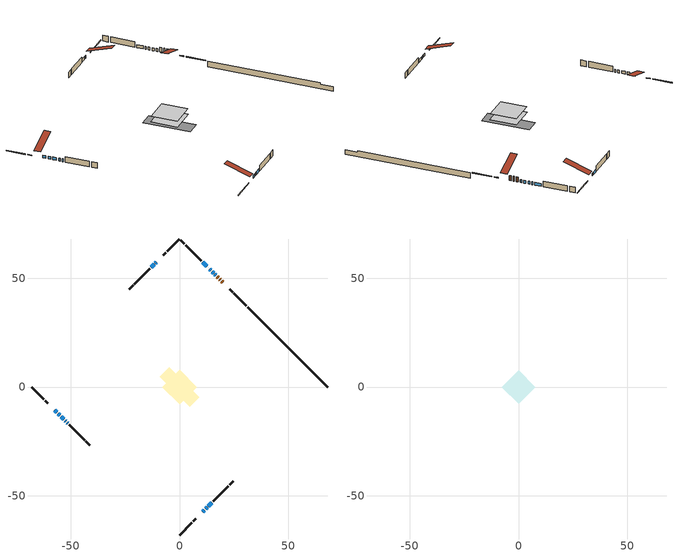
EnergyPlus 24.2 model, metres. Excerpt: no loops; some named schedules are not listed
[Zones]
conditioned space
 floor adiabatic (AdiabaticFloorConstruction): -7.85,0 0,7.85 7.85,0 0,-7.85 z0.49
 floor foundation (Slab1 construction): -9.16,4.72 -4.72,9.16 9.16,-4.72 4.72,-9.16 z-2.01
 wall outside (RimJoist1 construction): 0,-68.04 5.7,-62.34 / -68.04,0 -62.34,-5.7 / 0,68.04 -5.7,62.34 / 30.74,37.3 25.04,43 z0.49:0.79
 wall outside (RimJoist2 construction): 6.36,-61.68 7.53,-60.51 / -61.68,-6.36 -60.51,-7.53 / -6.36,61.68 -7.53,60.51 / 24.39,43.65 23.21,44.82 z0.49:0.79
 wall outside (AdiabaticWallConstruction 1): 19.94,48.1 19.38,48.66 / 18.72,49.31 18.55,49.49 / 17.9,50.14 17.31,50.72 z0.49:2.52
 wall outside (AdiabaticWallConstruction): -57.24,-10.8 -56.34,-11.7 / 10.8,-57.24 11.48,-56.56 / -55.69,-12.35 -54.99,-13.05 / -54.34,-13.7 -53.29,-14.75 / -52.64,-15.4 -52.23,-15.81 / 16.66,51.38 16.3,51.74 / 15.64,52.4 15.11,52.93 / -10.8,57.24 -11.06,56.98 / 12.13,-55.9 12.65,-55.38 / -51.57,-16.46 -51.31,-16.73 / 14.45,53.59 13.95,54.08 / 13.3,54.74 13.11,54.93 / 12.46,55.58 10.62,57.42 / -11.72,56.32 -13.04,55 / 13.31,-54.73 14.77,-53.27 z0.49:1.71
 wall outside (Wall1 construction): 15.42,-52.62 22.44,-45.6 / -50.66,-17.38 -43.64,-24.4 / -13.69,54.35 -20.71,47.33 / 9.96,58.07 2.95,65.09 z0.49:2.93
 wall outside (Wall2 construction): 23.09,-44.94 24.73,-43.31 / -42.98,-25.05 -41.35,-26.69 / -21.36,46.67 -23,45.04 / 2.29,65.75 0.66,67.38 z0.49:2.93
 wall foundation (FoundationWall1 construction): 31.4,36.64,-2.01 31.4,36.64,0.49 64.37,3.66,0.49 64.37,3.66,-0.03 68.04,0,-0.03 68.04,0,-2.01
 window (WindowConstruction 8): -57.24,-10.8 -56.34,-11.7 z0.49:1.71
 window (WindowConstruction 3): 10.8,-57.24 11.48,-56.56 z0.49:1.71
 window (WindowConstruction 4): -55.69,-12.35 -54.99,-13.04 z0.49:1.71
 window (WindowConstruction 5): -54.34,-13.7 -53.29,-14.75 z0.49:1.71
 window (WindowConstruction 6): -52.63,-15.4 -52.23,-15.81 z0.49:1.71
 window (WindowConstruction 7): 16.66,51.38 16.3,51.74 z0.49:1.71
 window (WindowConstruction 11): 15.64,52.4 15.11,52.93 z0.49:1.71
 window (WindowConstruction 12): -10.8,57.24 -11.06,56.98 z0.49:1.71
 window (WindowConstruction 13): 12.14,-55.9 12.65,-55.38 z0.49:1.71
 window (WindowConstruction 14): -51.57,-16.46 -51.31,-16.72 z0.49:1.71
 window (WindowConstruction 9): 14.45,53.59 13.95,54.08 z0.49:1.71
 window (WindowConstruction 10): 13.3,54.74 13.11,54.93 z0.49:1.71
 window (WindowConstruction): 12.45,55.58 10.62,57.42 z0.49:1.71
 window (WindowConstruction 1): -11.72,56.32 -13.04,55 z0.49:1.71
 window (WindowConstruction 2): 13.31,-54.73 14.77,-53.27 z0.49:1.71
 door (Door): 19.94,48.1 19.38,48.66 z0.49:2.52
 door (Door 1): 18.72,49.32 18.55,49.49 z0.49:2.52
 door (Door 2): 17.9,50.14 17.32,50.72 z0.49:2.52
 ceiling adiabatic (AdiabaticFloorConstruction): 0,-7.85 7.85,0 0,7.85 -7.85,0 z0.49
attic - vented
 floor to conditioned space (Floor1 construction Reversed): -7.64,0 0,7.64 7.64,0 0,-7.64 z2.93
 roof outside (Roof1 construction): 10.15,-57.89,2.93 2.7,-50.45,6.44 0.74,-52.41,6.44 8.18,-59.85,2.93; -57.89,-10.15,2.93 -50.45,-2.7,6.44 -52.41,-0.74,6.44 -59.85,-8.18,2.93; -10.15,57.89,2.93 -2.7,50.45,6.44 -0.74,52.41,6.44 -8.18,59.85,2.93; 20.6,47.44,2.93 13.15,40,6.44 15.12,38.04,6.44 22.56,45.48,2.93
[Building]
Building 1: Terrain=Suburbs
[Site:Location]
Muskoka_ON: Latitude {deg}=44.97; Longitude {deg}=-79.3; Time Zone {hr}=-5; Elevation {m}=282; Keep Site Location Information=Yes
[Site:GroundTemperature:Shallow]
1.23063, -0.843289, -1.00938, -0.0251953, 3.92574, 7.85827, 11.2676, 13.4273, 13.6107, 11.8542, 8.53183, 4.71994
[Site:WaterMainsTemperature]
Calculation Method=Schedule; Temperature Schedule=mains temperature schedule
[Material] Roughness=Rough; Thermal Absorptance=0.9
Name | Thickness {m} | Conductivity {W/m-K} | Density {kg/m3} | Specific Heat {J/kg-K} | Solar Absorptance | Visible Absorptance
asphalt or fiberglass shingles | 0.00635 | 0.162714 | 1121.4 | 1465.45 | 0.4 | 0.4
ceiling loosefill ins | 0.169333 | 0.0480833 | 16.02 | 1046.75 | 0.7 | 0.7
ceiling stud and cavity | 0.1397 | 1.08676 | 65.682 | 1177.47 | 0.7 | 0.7
concrete 4.0 in. | 0.1016 | 1.803125 | 2242.8 | 837.4 | 0.7 | 0.7
concrete 8.0 in. | 0.2032 | 1.803125 | 2242.8 | 837.4 | 0.7 | 0.7
door material | 0.04445 | 0.20624 | 512.64 | 1214.23 | 0.7 | 0.7
door material 1 | 0.04445 | 0.053851 | 512.64 | 1214.23 | 0.7 | 0.7
exterior vertical ins | 0.0347545 | 0.029427 | 32.04 | 1214.23 | 0.7 | 0.7
floor covering | 0.0127 | 0.0433444 | 54.468 | 1339.84 | 0.6 | 0.6
floor rigid ins; wall rigid ins 1 | 0.512978 | 0.029427 | 32.04 | 1214.23 | 0.7 | 0.7
floor stud and cavity | 0.1397 | 1.75129 | 37.0049 | 1207.88 | 0.7 | 0.7
furniture material conditioned space 1 | 0.1524 | 0.115458 | 640.8 | 1214.23 | 0.6 | 0.6
gypsum board | 0.0127 | 0.160291 | 801 | 837.4 | 0.6 | 0.6
gypsum board 1 | 0.0127 | 0.160291 | 801 | 837.4 | 0.7 | 0.7
osb sheathing 0.5 in. | 0.0127 | 0.115458 | 512.64 | 1214.23 | 0.7 | 0.7
osb sheathing 0.75 in. | 0.01905 | 0.115458 | 512.64 | 1214.23 | 0.7 | 0.7
osb sheathing 2.0 in. | 0.0508 | 0.115458 | 512.64 | 1214.23 | 0.7 | 0.7
rim joist rigid ins; wall rigid ins | 0.051816 | 0.029427 | 32.04 | 1214.23 | 0.7 | 0.7
rim joist stud and cavity | 0.0508 | 0.0347766 | 125.044 | 1163.47 | 0.6 | 0.6
rim joist stud and cavity 1 | 0.0508 | 0.0453203 | 125.044 | 1163.47 | 0.6 | 0.6
wall stud and cavity | 0.1397 | 0.156179 | 139.0536 | 1170.24 | 0.7 | 0.7
wall stud and cavity 1 | 0.1397 | 0.326506 | 139.0536 | 1170.24 | 0.7 | 0.7
wall stud and cavity 2 | 0.0889 | 0.380278 | 52.3479 | 1209.89 | 0.7 | 0.7
wall stud and cavity 3 | 0.0889 | 0.391764 | 83.0341 | 1211.67 | 0.7 | 0.7
wood siding | 0.0254 | 0.102417 | 544.68 | 1172.36 | 0.4 | 0.4
wood siding 1; wood siding 2; wood siding 3 | 0.0254 | 0.102417 | 544.68 | 1172.36 | 0.7 | 0.7
[WindowMaterial:SimpleGlazingSystem]
Name | U-Factor {W/m2-K} | Solar Heat Gain Coefficient
WindowMaterial | 2.37454 | 0.65
WindowMaterial 1 | 2.93382 | 0.65
WindowMaterial 10 | 3.32958 | 0.45
WindowMaterial 11 | 2.54431 | 0.58
WindowMaterial 12 | 2.99458 | 0.59
WindowMaterial 2 | 2.47958 | 0.61
WindowMaterial 3 | 2.93212 | 0.65
WindowMaterial 4 | 2.83503 | 0.46
WindowMaterial 5 | 2.42905 | 0.63
WindowMaterial 6 | 2.52614 | 0.58
WindowMaterial 7 | 3.310274 | 0.6
WindowMaterial 8 | 3.31198 | 0.61
WindowMaterial 9 | 3.31141 | 0.62
[Construction]
AdiabaticFloorConstruction: floor stud and cavity, floor rigid ins, osb sheathing 0.75 in., floor covering
AdiabaticWallConstruction: wood siding 2, wall rigid ins 1, wall stud and cavity 2, gypsum board
AdiabaticWallConstruction 1: wood siding 3, wall rigid ins 1, wall stud and cavity 2, gypsum board
Door: door material
Door 1; Door 2: door material 1
Floor1 construction Reversed: gypsum board, ceiling stud and cavity, ceiling loosefill ins
FoundationWall1 construction: concrete 8.0 in., gypsum board 1
furniture construction conditioned space 1: furniture material conditioned space 1
PartitionWallConstruction: gypsum board, wall stud and cavity 3, gypsum board
RimJoist1 construction: wood siding 1, rim joist rigid ins, osb sheathing 2.0 in., rim joist stud and cavity
RimJoist2 construction: wood siding 1, rim joist rigid ins, osb sheathing 2.0 in., rim joist stud and cavity 1
Roof1 construction: asphalt or fiberglass shingles
Slab1 construction: concrete 4.0 in.
Wall1 construction: wood siding, wall rigid ins, osb sheathing 0.5 in., wall stud and cavity, gypsum board
Wall2 construction: wood siding, wall rigid ins, osb sheathing 0.5 in., wall stud and cavity 1, gypsum board
WindowConstruction: WindowMaterial
WindowConstruction 1: WindowMaterial 1
WindowConstruction 10: WindowMaterial 10
WindowConstruction 11: WindowMaterial 11
WindowConstruction 12; WindowConstruction 13; WindowConstruction 14: WindowMaterial 12
WindowConstruction 2: WindowMaterial 2
WindowConstruction 3: WindowMaterial 3
WindowConstruction 4: WindowMaterial 4
WindowConstruction 5: WindowMaterial 5
WindowConstruction 6: WindowMaterial 6
WindowConstruction 7: WindowMaterial 7
WindowConstruction 8: WindowMaterial 8
WindowConstruction 9: WindowMaterial 9
[Zone] Multiplier=1; Part of Total Floor Area=Yes
Name | Volume {m3}
attic - vented | 66.4695
conditioned space | 674.4
[Space]
Name | Zone | Volume {m3}
attic - vented 1 | attic - vented | 66.4695
conditioned space 1 | conditioned space | 674.4
[ZoneInfiltration:EffectiveLeakageArea]
infil attic - vented 1: Zone or Space=attic - vented 1; Schedule=Always On Discrete; Effective Air Leakage Area {cm2}=4748.34; Stack Coefficient=0.000243924; Wind Coefficient=1.05523e-05
[ZoneMixing]
whole house fan mix: Zone or Space=attic - vented; Schedule=Always On Continuous; Design Flow Rate Calculation Method=Flow/Zone; Design Flow Rate {m3/s}=0; Source Zone or Space=conditioned space
[SurfaceProperty:ExposedFoundationPerimeter]
Slab1: Exposed Perimeter Calculation Method=TotalExposedPerimeter; Total Exposed Perimeter {m}=51.817
[InternalMass] Zone or ZoneList=conditioned space; Space or SpaceList=conditioned space 1
Name | Construction | Surface Area {m2}
furniture mass conditioned space 1 | furniture construction conditioned space 1 | 98.5759
partition wall mass | PartitionWallConstruction | 246.44
[Lights]
interior lighting: Zone or ZoneList or Space or SpaceList=conditioned space 1; Schedule=interior lighting schedule; Design Level Calculation Method=LightingLevel; Lighting Level {W}=343.2; Return Air Fraction=0; Fraction Radiant=0.6; Fraction Visible=0.2; Fraction Replaceable=1
[People]
occupants: Zone or ZoneList or Space or SpaceList=conditioned space 1; Number of People Schedule=occupants schedule; Number of People Calculation Method=People; Number of People=3; Fraction Radiant=0.314171; Sensible Heat Fraction=0.56303; Activity Level Schedule=occupants activity schedule; Carbon Dioxide Generation Rate {m3/s-W}=0; Enable ASHRAE 55 Comfort Warnings=No; Mean Radiant Temperature Calculation Type=EnclosureAveraged
[ElectricEquipment] Zone or ZoneList or Space or SpaceList=conditioned space 1; Design Level Calculation Method=EquipmentLevel
Name | Schedule | Design Level {W} | Fraction Latent | Fraction Radiant | Fraction Lost
clothes dryer | clothes dryer schedule | 140.772 | 0.015 | 0.081 | 0.85
clothes washer | clothes washer schedule | 32.1985 | 0.03 | 0.162 | 0.7
cooking range | cooking range schedule | 215.147 | 0.08 | 0.432 | 0.2
dishwasher | dishwasher schedule | 66.8632 | 0.3 | 0.18 | 0.4
fridge | fridge schedule | 72.9452 | 0 | 0.6 | 0
mech vent bath fan 0 | mech vent bath fan 0 schedule | 50.2 | 0 | 0 | 1
mech vent bath fan 1 | mech vent bath fan 1 schedule | 50.2 | 0 | 0 | 1
mech vent house fan | mech vent house fan schedule | 0 | 0 | 0 | 1
mech vent house fan cfis | mech vent house fan cfis schedule | 0 | 0 | 0 | 0
mech vent range fan 0 | mech vent range fan 0 schedule | 57 | 0 | 0 | 1
misc plug loads | misc plug loads schedule | 494.7 | 0.045 | 0.513 | 0.1
whole house fan | Always On Discrete | 0 | 0 | 0 | 1
[OtherEquipment] Zone or ZoneList or Space or SpaceList=conditioned space 1; Design Level Calculation Method=EquipmentLevel
Name | Fuel Type | Schedule | Design Level {W} | Fraction Latent | Fraction Radiant | Fraction Lost
clothes dryer 1 | Electricity | clothes dryer schedule | 0 | 0.015 | 0.081 | 0.85
cooking range 1 | Electricity | cooking range schedule | 0 | 0.08 | 0.432 | 0.2
general water use latent | None | general water use schedule | 62.594 | 1 | 0 | 0
general water use sensible | None | general water use schedule | -61.6891 | 0 | 0.6 | 0
mech vent house fan latent load | None | Always On Discrete | 0 | 1 | 0 | 0
mech vent house fan sensible load | None | Always On Discrete | 0 | 0 | 0 | 0
water heater energy adjustment1 | NaturalGas | Always On Discrete | 0.01 | 0 | 0 | 1
[ZoneInfiltration:DesignFlowRate] Zone or ZoneList or Space or SpaceList=conditioned space 1; Schedule=Always On Discrete; Design Flow Rate Calculation Method=Flow/Zone; Design Flow Rate {m3/s}=0
infil flow; natural vent flow; whole house fan flow
[Foundation:Kiva]
Foundation Kiva 1: Initial Indoor Air Temperature {C}=18; Wall Height Above Grade {m}=0.489996; Wall Depth Below Slab {m}=0.2032; Custom Block Material Name 1=exterior vertical ins; Custom Block Depth 1 {m}=2.5; Custom Block X Position 1 {m}=0.2159; Custom Block Z Position 1 {m}=0
[Foundation:Kiva:Settings]
Soil Conductivity {W/m-K}=0.849921; Soil Density {kg/m3}=1842.3; Soil Specific Heat {J/kg-K}=418.7; Ground Solar Absorptivity=0.9; Ground Thermal Absorptivity=0.9; Ground Surface Roughness {m}=0.03; Far-Field Width {m}=40; Deep-Ground Boundary Condition=ZeroFlux; Deep-Ground Depth {m}=40; Minimum Cell Dimension {m}=0.2; Maximum Cell Growth Coefficient=3; Simulation Timestep=Timestep
[Exterior:Lights]
exterior lighting: Schedule=exterior lighting schedule; Design Level {W}=75.6
[Schedule:Constant]
Name | Hourly Value
Always On Continuous; mech vent house fan schedule; mech vent house fan cfis schedule; Always On Discrete | 1
occupants activity schedule | 117.228
fridge schedule | 0
[Schedule:Week:Daily]
interior lighting schedule Week Rule - Jan1-Jan27: interior lighting schedule day, interior lighting schedule day, interior lighting schedule day, interior lighting schedule day, interior lighting schedule day, interior lighting schedule day, interior lighting schedule day, interior lighting schedule default day, interior lighting schedule default day, interior lighting schedule default day, interior lighting schedule default day, interior lighting schedule default day
interior lighting schedule Week Rule - Jan28-Feb3: interior lighting schedule day, interior lighting schedule day, interior lighting schedule day, interior lighting schedule day, interior lighting schedule day 1, interior lighting schedule day 1, interior lighting schedule day 1, interior lighting schedule default day, interior lighting schedule default day, interior lighting schedule default day, interior lighting schedule default day, interior lighting schedule default day
interior lighting schedule Week Rule - Feb4-Feb24: interior lighting schedule day 1, interior lighting schedule day 1, interior lighting schedule day 1, interior lighting schedule day 1, interior lighting schedule day 1, interior lighting schedule day 1, interior lighting schedule day 1, interior lighting schedule default day, interior lighting schedule default day, interior lighting schedule default day, interior lighting schedule default day, interior lighting schedule default day
interior lighting schedule Week Rule - Feb25-Mar3: interior lighting schedule day 1, interior lighting schedule day 1, interior lighting schedule day 1, interior lighting schedule day 1, interior lighting schedule day 2, interior lighting schedule day 2, interior lighting schedule day 2, interior lighting schedule default day, interior lighting schedule default day, interior lighting schedule default day, interior lighting schedule default day, interior lighting schedule default day
interior lighting schedule Week Rule - Mar4-Mar31: interior lighting schedule day 2, interior lighting schedule day 2, interior lighting schedule day 2, interior lighting schedule day 2, interior lighting schedule day 2, interior lighting schedule day 2, interior lighting schedule day 2, interior lighting schedule default day, interior lighting schedule default day, interior lighting schedule default day, interior lighting schedule default day, interior lighting schedule default day
interior lighting schedule Week Rule - Apr1-Apr28: interior lighting schedule day 3, interior lighting schedule day 3, interior lighting schedule day 3, interior lighting schedule day 3, interior lighting schedule day 3, interior lighting schedule day 3, interior lighting schedule day 3, interior lighting schedule default day, interior lighting schedule default day, interior lighting schedule default day, interior lighting schedule default day, interior lighting schedule default day
interior lighting schedule Week Rule - Apr29-May5: interior lighting schedule day 3, interior lighting schedule day 3, interior lighting schedule day 4, interior lighting schedule day 4, interior lighting schedule day 4, interior lighting schedule day 4, interior lighting schedule day 4, interior lighting schedule default day, interior lighting schedule default day, interior lighting schedule default day, interior lighting schedule default day, interior lighting schedule default day
interior lighting schedule Week Rule - May6-May26: interior lighting schedule day 4, interior lighting schedule day 4, interior lighting schedule day 4, interior lighting schedule day 4, interior lighting schedule day 4, interior lighting schedule day 4, interior lighting schedule day 4, interior lighting schedule default day, interior lighting schedule default day, interior lighting schedule default day, interior lighting schedule default day, interior lighting schedule default day
interior lighting schedule Week Rule - May27-Jun2: interior lighting schedule day 4, interior lighting schedule day 4, interior lighting schedule day 4, interior lighting schedule day 4, interior lighting schedule day 4, interior lighting schedule day 5, interior lighting schedule day 5, interior lighting schedule default day, interior lighting schedule default day, interior lighting schedule default day, interior lighting schedule default day, interior lighting schedule default day
interior lighting schedule Week Rule - Jun3-Jun30: interior lighting schedule day 5, interior lighting schedule day 5, interior lighting schedule day 5, interior lighting schedule day 5, interior lighting schedule day 5, interior lighting schedule day 5, interior lighting schedule day 5, interior lighting schedule default day, interior lighting schedule default day, interior lighting schedule default day, interior lighting schedule default day, interior lighting schedule default day
interior lighting schedule Week Rule - Jul1-Jul28: interior lighting schedule day 6, interior lighting schedule day 6, interior lighting schedule day 6, interior lighting schedule day 6, interior lighting schedule day 6, interior lighting schedule day 6, interior lighting schedule day 6, interior lighting schedule default day, interior lighting schedule default day, interior lighting schedule default day, interior lighting schedule default day, interior lighting schedule default day
interior lighting schedule Week Rule - Jul29-Aug4: interior lighting schedule day 6, interior lighting schedule day 6, interior lighting schedule day 6, interior lighting schedule day 7, interior lighting schedule day 7, interior lighting schedule day 7, interior lighting schedule day 7, interior lighting schedule default day, interior lighting schedule default day, interior lighting schedule default day, interior lighting schedule default day, interior lighting schedule default day
interior lighting schedule Week Rule - Aug5-Aug25: interior lighting schedule day 7, interior lighting schedule day 7, interior lighting schedule day 7, interior lighting schedule day 7, interior lighting schedule day 7, interior lighting schedule day 7, interior lighting schedule day 7, interior lighting schedule default day, interior lighting schedule default day, interior lighting schedule default day, interior lighting schedule default day, interior lighting schedule default day
interior lighting schedule Week Rule - Aug26-Sep1: interior lighting schedule day 7, interior lighting schedule day 7, interior lighting schedule day 7, interior lighting schedule day 7, interior lighting schedule day 7, interior lighting schedule day 7, interior lighting schedule day 8, interior lighting schedule default day, interior lighting schedule default day, interior lighting schedule default day, interior lighting schedule default day, interior lighting schedule default day
interior lighting schedule Week Rule - Sep2-Sep29: interior lighting schedule day 8, interior lighting schedule day 8, interior lighting schedule day 8, interior lighting schedule day 8, interior lighting schedule day 8, interior lighting schedule day 8, interior lighting schedule day 8, interior lighting schedule default day, interior lighting schedule default day, interior lighting schedule default day, interior lighting schedule default day, interior lighting schedule default day
interior lighting schedule Week Rule - Sep30-Oct6: interior lighting schedule day 8, interior lighting schedule day 9, interior lighting schedule day 9, interior lighting schedule day 9, interior lighting schedule day 9, interior lighting schedule day 9, interior lighting schedule day 9, interior lighting schedule default day, interior lighting schedule default day, interior lighting schedule default day, interior lighting schedule default day, interior lighting schedule default day
interior lighting schedule Week Rule - Oct7-Oct27: interior lighting schedule day 9, interior lighting schedule day 9, interior lighting schedule day 9, interior lighting schedule day 9, interior lighting schedule day 9, interior lighting schedule day 9, interior lighting schedule day 9, interior lighting schedule default day, interior lighting schedule default day, interior lighting schedule default day, interior lighting schedule default day, interior lighting schedule default day
interior lighting schedule Week Rule - Oct28-Nov3: interior lighting schedule day 9, interior lighting schedule day 9, interior lighting schedule day 9, interior lighting schedule day 9, interior lighting schedule day 10, interior lighting schedule day 10, interior lighting schedule day 10, interior lighting schedule default day, interior lighting schedule default day, interior lighting schedule default day, interior lighting schedule default day, interior lighting schedule default day
interior lighting schedule Week Rule - Nov4-Nov24: interior lighting schedule day 10, interior lighting schedule day 10, interior lighting schedule day 10, interior lighting schedule day 10, interior lighting schedule day 10, interior lighting schedule day 10, interior lighting schedule day 10, interior lighting schedule default day, interior lighting schedule default day, interior lighting schedule default day, interior lighting schedule default day, interior lighting schedule default day
interior lighting schedule Week Rule - Nov25-Dec1: interior lighting schedule day 10, interior lighting schedule day 10, interior lighting schedule day 10, interior lighting schedule day 10, interior lighting schedule day 10, interior lighting schedule day 10, interior lighting schedule day 11, interior lighting schedule default day, interior lighting schedule default day, interior lighting schedule default day, interior lighting schedule default day, interior lighting schedule default day
interior lighting schedule Week Rule - Dec2-Dec31: interior lighting schedule day 11, interior lighting schedule day 11, interior lighting schedule day 11, interior lighting schedule day 11, interior lighting schedule day 11, interior lighting schedule day 11, interior lighting schedule day 11, interior lighting schedule default day, interior lighting schedule default day, interior lighting schedule default day, interior lighting schedule default day, interior lighting schedule default day
occupants schedule Week Rule - Jan1-Dec31: occupants schedule day, occupants schedule day, occupants schedule day, occupants schedule day, occupants schedule day, occupants schedule day, occupants schedule day, occupants schedule default day, occupants schedule default day, occupants schedule default day, occupants schedule default day, occupants schedule default day
clothes dryer schedule Week Rule - Jan1-Dec31: clothes dryer schedule day, clothes dryer schedule day, clothes dryer schedule day, clothes dryer schedule day, clothes dryer schedule day, clothes dryer schedule day, clothes dryer schedule day, clothes dryer schedule default day, clothes dryer schedule default day, clothes dryer schedule default day, clothes dryer schedule default day, clothes dryer schedule default day
clothes washer schedule Week Rule - Jan1-Dec31: clothes washer schedule day, clothes washer schedule day, clothes washer schedule day, clothes washer schedule day, clothes washer schedule day, clothes washer schedule day, clothes washer schedule day, clothes washer schedule default day, clothes washer schedule default day, clothes washer schedule default day, clothes washer schedule default day, clothes washer schedule default day
cooking range schedule Week Rule - Jan1-Dec31: cooking range schedule day, cooking range schedule day, cooking range schedule day, cooking range schedule day, cooking range schedule day, cooking range schedule day, cooking range schedule day, cooking range schedule default day, cooking range schedule default day, cooking range schedule default day, cooking range schedule default day, cooking range schedule default day
dishwasher schedule Week Rule - Jan1-Dec31: dishwasher schedule day, dishwasher schedule day, dishwasher schedule day, dishwasher schedule day, dishwasher schedule day, dishwasher schedule day, dishwasher schedule day, dishwasher schedule default day, dishwasher schedule default day, dishwasher schedule default day, dishwasher schedule default day, dishwasher schedule default day
mech vent bath fan 0 schedule Week Rule - Jan1-Dec31: mech vent bath fan 0 schedule day, mech vent bath fan 0 schedule day, mech vent bath fan 0 schedule day, mech vent bath fan 0 schedule day, mech vent bath fan 0 schedule day, mech vent bath fan 0 schedule day, mech vent bath fan 0 schedule day, mech vent bath fan 0 schedule default day, mech vent bath fan 0 schedule default day, mech vent bath fan 0 schedule default day, mech vent bath fan 0 schedule default day, mech vent bath fan 0 schedule default day
mech vent bath fan 1 schedule Week Rule - Jan1-Dec31: mech vent bath fan 1 schedule day, mech vent bath fan 1 schedule day, mech vent bath fan 1 schedule day, mech vent bath fan 1 schedule day, mech vent bath fan 1 schedule day, mech vent bath fan 1 schedule day, mech vent bath fan 1 schedule day, mech vent bath fan 1 schedule default day, mech vent bath fan 1 schedule default day, mech vent bath fan 1 schedule default day, mech vent bath fan 1 schedule default day, mech vent bath fan 1 schedule default day
mech vent range fan 0 schedule Week Rule - Jan1-Dec31: mech vent range fan 0 schedule day, mech vent range fan 0 schedule day, mech vent range fan 0 schedule day, mech vent range fan 0 schedule day, mech vent range fan 0 schedule day, mech vent range fan 0 schedule day, mech vent range fan 0 schedule day, mech vent range fan 0 schedule default day, mech vent range fan 0 schedule default day, mech vent range fan 0 schedule default day, mech vent range fan 0 schedule default day, mech vent range fan 0 schedule default day
misc plug loads schedule Week Rule - Jan1-Dec31: misc plug loads schedule day, misc plug loads schedule day, misc plug loads schedule day, misc plug loads schedule day, misc plug loads schedule day, misc plug loads schedule day, misc plug loads schedule day, misc plug loads schedule default day, misc plug loads schedule default day, misc plug loads schedule default day, misc plug loads schedule default day, misc plug loads schedule default day
general water use schedule Week Rule - Jan1-Dec31: general water use schedule day, general water use schedule day, general water use schedule day, general water use schedule day, general water use schedule day, general water use schedule day, general water use schedule day, general water use schedule default day, general water use schedule default day, general water use schedule default day, general water use schedule default day, general water use schedule default day
exterior lighting schedule Week Rule - Jan1-Jan27: exterior lighting schedule day, exterior lighting schedule day, exterior lighting schedule day, exterior lighting schedule day, exterior lighting schedule day, exterior lighting schedule day, exterior lighting schedule day, exterior lighting schedule default day, exterior lighting schedule default day, exterior lighting schedule default day, exterior lighting schedule default day, exterior lighting schedule default day
exterior lighting schedule Week Rule - Jan28-Feb3: exterior lighting schedule day, exterior lighting schedule day, exterior lighting schedule day, exterior lighting schedule day, exterior lighting schedule day 1, exterior lighting schedule day 1, exterior lighting schedule day 1, exterior lighting schedule default day, exterior lighting schedule default day, exterior lighting schedule default day, exterior lighting schedule default day, exterior lighting schedule default day
exterior lighting schedule Week Rule - Feb4-Feb24: exterior lighting schedule day 1, exterior lighting schedule day 1, exterior lighting schedule day 1, exterior lighting schedule day 1, exterior lighting schedule day 1, exterior lighting schedule day 1, exterior lighting schedule day 1, exterior lighting schedule default day, exterior lighting schedule default day, exterior lighting schedule default day, exterior lighting schedule default day, exterior lighting schedule default day
exterior lighting schedule Week Rule - Feb25-Mar3: exterior lighting schedule day 1, exterior lighting schedule day 1, exterior lighting schedule day 1, exterior lighting schedule day 1, exterior lighting schedule day 2, exterior lighting schedule day 2, exterior lighting schedule day 2, exterior lighting schedule default day, exterior lighting schedule default day, exterior lighting schedule default day, exterior lighting schedule default day, exterior lighting schedule default day
exterior lighting schedule Week Rule - Mar4-Mar31: exterior lighting schedule day 2, exterior lighting schedule day 2, exterior lighting schedule day 2, exterior lighting schedule day 2, exterior lighting schedule day 2, exterior lighting schedule day 2, exterior lighting schedule day 2, exterior lighting schedule default day, exterior lighting schedule default day, exterior lighting schedule default day, exterior lighting schedule default day, exterior lighting schedule default day
exterior lighting schedule Week Rule - Apr1-Apr28: exterior lighting schedule day 3, exterior lighting schedule day 3, exterior lighting schedule day 3, exterior lighting schedule day 3, exterior lighting schedule day 3, exterior lighting schedule day 3, exterior lighting schedule day 3, exterior lighting schedule default day, exterior lighting schedule default day, exterior lighting schedule default day, exterior lighting schedule default day, exterior lighting schedule default day
exterior lighting schedule Week Rule - Apr29-May5: exterior lighting schedule day 3, exterior lighting schedule day 3, exterior lighting schedule day 4, exterior lighting schedule day 4, exterior lighting schedule day 4, exterior lighting schedule day 4, exterior lighting schedule day 4, exterior lighting schedule default day, exterior lighting schedule default day, exterior lighting schedule default day, exterior lighting schedule default day, exterior lighting schedule default day
exterior lighting schedule Week Rule - May6-May26: exterior lighting schedule day 4, exterior lighting schedule day 4, exterior lighting schedule day 4, exterior lighting schedule day 4, exterior lighting schedule day 4, exterior lighting schedule day 4, exterior lighting schedule day 4, exterior lighting schedule default day, exterior lighting schedule default day, exterior lighting schedule default day, exterior lighting schedule default day, exterior lighting schedule default day
exterior lighting schedule Week Rule - May27-Jun2: exterior lighting schedule day 4, exterior lighting schedule day 4, exterior lighting schedule day 4, exterior lighting schedule day 4, exterior lighting schedule day 4, exterior lighting schedule day 5, exterior lighting schedule day 5, exterior lighting schedule default day, exterior lighting schedule default day, exterior lighting schedule default day, exterior lighting schedule default day, exterior lighting schedule default day
exterior lighting schedule Week Rule - Jun3-Jun30: exterior lighting schedule day 5, exterior lighting schedule day 5, exterior lighting schedule day 5, exterior lighting schedule day 5, exterior lighting schedule day 5, exterior lighting schedule day 5, exterior lighting schedule day 5, exterior lighting schedule default day, exterior lighting schedule default day, exterior lighting schedule default day, exterior lighting schedule default day, exterior lighting schedule default day
exterior lighting schedule Week Rule - Jul1-Jul28: exterior lighting schedule day 6, exterior lighting schedule day 6, exterior lighting schedule day 6, exterior lighting schedule day 6, exterior lighting schedule day 6, exterior lighting schedule day 6, exterior lighting schedule day 6, exterior lighting schedule default day, exterior lighting schedule default day, exterior lighting schedule default day, exterior lighting schedule default day, exterior lighting schedule default day
exterior lighting schedule Week Rule - Jul29-Aug4: exterior lighting schedule day 6, exterior lighting schedule day 6, exterior lighting schedule day 6, exterior lighting schedule day 7, exterior lighting schedule day 7, exterior lighting schedule day 7, exterior lighting schedule day 7, exterior lighting schedule default day, exterior lighting schedule default day, exterior lighting schedule default day, exterior lighting schedule default day, exterior lighting schedule default day
exterior lighting schedule Week Rule - Aug5-Aug25: exterior lighting schedule day 7, exterior lighting schedule day 7, exterior lighting schedule day 7, exterior lighting schedule day 7, exterior lighting schedule day 7, exterior lighting schedule day 7, exterior lighting schedule day 7, exterior lighting schedule default day, exterior lighting schedule default day, exterior lighting schedule default day, exterior lighting schedule default day, exterior lighting schedule default day
exterior lighting schedule Week Rule - Aug26-Sep1: exterior lighting schedule day 7, exterior lighting schedule day 7, exterior lighting schedule day 7, exterior lighting schedule day 7, exterior lighting schedule day 7, exterior lighting schedule day 7, exterior lighting schedule day 8, exterior lighting schedule default day, exterior lighting schedule default day, exterior lighting schedule default day, exterior lighting schedule default day, exterior lighting schedule default day
exterior lighting schedule Week Rule - Sep2-Sep29: exterior lighting schedule day 8, exterior lighting schedule day 8, exterior lighting schedule day 8, exterior lighting schedule day 8, exterior lighting schedule day 8, exterior lighting schedule day 8, exterior lighting schedule day 8, exterior lighting schedule default day, exterior lighting schedule default day, exterior lighting schedule default day, exterior lighting schedule default day, exterior lighting schedule default day
exterior lighting schedule Week Rule - Sep30-Oct6: exterior lighting schedule day 8, exterior lighting schedule day 9, exterior lighting schedule day 9, exterior lighting schedule day 9, exterior lighting schedule day 9, exterior lighting schedule day 9, exterior lighting schedule day 9, exterior lighting schedule default day, exterior lighting schedule default day, exterior lighting schedule default day, exterior lighting schedule default day, exterior lighting schedule default day
exterior lighting schedule Week Rule - Oct7-Oct27: exterior lighting schedule day 9, exterior lighting schedule day 9, exterior lighting schedule day 9, exterior lighting schedule day 9, exterior lighting schedule day 9, exterior lighting schedule day 9, exterior lighting schedule day 9, exterior lighting schedule default day, exterior lighting schedule default day, exterior lighting schedule default day, exterior lighting schedule default day, exterior lighting schedule default day
[Schedule:Year]
interior lighting schedule: interior lighting schedule Week Rule - Jan1-Jan27, 1, 1, 1, 27, interior lighting schedule Week Rule - Jan28-Feb3, 1, 28, 2, 3, interior lighting schedule Week Rule - Feb4-Feb24, 2, 4, 2, 24, interior lighting schedule Week Rule - Feb25-Mar3, 2, 25, 3, 3, interior lighting schedule Week Rule - Mar4-Mar31, 3, 4, 3, 31, interior lighting schedule Week Rule - Apr1-Apr28, 4, 1, 4, 28, interior lighting schedule Week Rule - Apr29-May5, 4, 29, 5, 5, interior lighting schedule Week Rule - May6-May26, 5, 6, 5, 26, interior lighting schedule Week Rule - May27-Jun2, 5, 27, 6, 2, interior lighting schedule Week Rule - Jun3-Jun30, 6, 3, 6, 30, interior lighting schedule Week Rule - Jul1-Jul28, 7, 1, 7, 28, interior lighting schedule Week Rule - Jul29-Aug4, 7, 29, 8, 4, interior lighting schedule Week Rule - Aug5-Aug25, 8, 5, 8, 25, interior lighting schedule Week Rule - Aug26-Sep1, 8, 26, 9, 1, interior lighting schedule Week Rule - Sep2-Sep29, 9, 2, 9, 29, interior lighting schedule Week Rule - Sep30-Oct6, 9, 30, 10, 6, interior lighting schedule Week Rule - Oct7-Oct27, 10, 7, 10, 27, interior lighting schedule Week Rule - Oct28-Nov3, 10, 28, 11, 3, interior lighting schedule Week Rule - Nov4-Nov24, 11, 4, 11, 24, interior lighting schedule Week Rule - Nov25-Dec1, 11, 25, 12, 1, interior lighting schedule Week Rule - Dec2-Dec31, 12, 2, 12, 31
occupants schedule: occupants schedule Week Rule - Jan1-Dec31, 1, 1, 12, 31
clothes dryer schedule: clothes dryer schedule Week Rule - Jan1-Dec31, 1, 1, 12, 31
clothes washer schedule: clothes washer schedule Week Rule - Jan1-Dec31, 1, 1, 12, 31
cooking range schedule: cooking range schedule Week Rule - Jan1-Dec31, 1, 1, 12, 31
dishwasher schedule: dishwasher schedule Week Rule - Jan1-Dec31, 1, 1, 12, 31
mech vent bath fan 0 schedule: mech vent bath fan 0 schedule Week Rule - Jan1-Dec31, 1, 1, 12, 31
mech vent bath fan 1 schedule: mech vent bath fan 1 schedule Week Rule - Jan1-Dec31, 1, 1, 12, 31
mech vent range fan 0 schedule: mech vent range fan 0 schedule Week Rule - Jan1-Dec31, 1, 1, 12, 31
misc plug loads schedule: misc plug loads schedule Week Rule - Jan1-Dec31, 1, 1, 12, 31
general water use schedule: general water use schedule Week Rule - Jan1-Dec31, 1, 1, 12, 31
exterior lighting schedule: exterior lighting schedule Week Rule - Jan1-Jan27, 1, 1, 1, 27, exterior lighting schedule Week Rule - Jan28-Feb3, 1, 28, 2, 3, exterior lighting schedule Week Rule - Feb4-Feb24, 2, 4, 2, 24, exterior lighting schedule Week Rule - Feb25-Mar3, 2, 25, 3, 3, exterior lighting schedule Week Rule - Mar4-Mar31, 3, 4, 3, 31, exterior lighting schedule Week Rule - Apr1-Apr28, 4, 1, 4, 28, exterior lighting schedule Week Rule - Apr29-May5, 4, 29, 5, 5, exterior lighting schedule Week Rule - May6-May26, 5, 6, 5, 26, exterior lighting schedule Week Rule - May27-Jun2, 5, 27, 6, 2, exterior lighting schedule Week Rule - Jun3-Jun30, 6, 3, 6, 30, exterior lighting schedule Week Rule - Jul1-Jul28, 7, 1, 7, 28, exterior lighting schedule Week Rule - Jul29-Aug4, 7, 29, 8, 4, exterior lighting schedule Week Rule - Aug5-Aug25, 8, 5, 8, 25, exterior lighting schedule Week Rule - Aug26-Sep1, 8, 26, 9, 1, exterior lighting schedule Week Rule - Sep2-Sep29, 9, 2, 9, 29, exterior lighting schedule Week Rule - Sep30-Oct6, 9, 30, 10, 6, exterior lighting schedule Week Rule - Oct7-Oct27, 10, 7, 10, 27, exterior lighting schedule Week Rule - Oct28-Nov3, 10, 28, 11, 3, exterior lighting schedule Week Rule - Nov4-Nov24, 11, 4, 11, 24, exterior lighting schedule Week Rule - Nov25-Dec1, 11, 25, 12, 1, exterior lighting schedule Week Rule - Dec2-Dec31, 12, 2, 12, 31
[Schedule:Compact]
mains temperature schedule: Through: 01/01, For: AllDays, Until: 24:00, 6.015, Through: 01/02, For: AllDays, Until: 24:00, 5.94667, Through: 01/03, For: AllDays, Until: 24:00, 5.87889, Through: 01/04, For: AllDays, Until: 24:00, 5.81278, Through: 01/05, For: AllDays, Until: 24:00, 5.74722, Through: 01/06, For: AllDays, Until: 24:00, 5.68333, Through: 01/07, For: AllDays, Until: 24:00, 5.62, Through: 01/08, For: AllDays, Until: 24:00, 5.55833, Through: 01/09, For: AllDays, Until: 24:00, 5.49722, Through: 01/10, For: AllDays, Until: 24:00, 5.43778, Through: 01/11, For: AllDays, Until: 24:00, 5.37944, Through: 01/12, For: AllDays, Until: 24:00, 5.32222, Through: 01/13, For: AllDays, Until: 24:00, 5.26611, Through: 01/14, For: AllDays, Until: 24:00, 5.21111, Through: 01/15, For: AllDays, Until: 24:00, 5.15778, Through: 01/16, For: AllDays, Until: 24:00, 5.10556, Through: 01/17, For: AllDays, Until: 24:00, 5.055, Through: 01/18, For: AllDays, Until: 24:00, 5.005, Through: 01/19, For: AllDays, Until: 24:00, 4.95667, Through: 01/20, For: AllDays, Until: 24:00, 4.91, Through: 01/21, For: AllDays, Until: 24:00, 4.86444, Through: 01/22, For: AllDays, Until: 24:00, 4.82, Through: 01/23, For: AllDays, Until: 24:00, 4.77722, Through: 01/24, For: AllDays, Until: 24:00, 4.73611, Through: 01/25, For: AllDays, Until: 24:00, 4.69556, Through: 01/26, For: AllDays, Until: 24:00, 4.65722, Through: 01/27, For: AllDays, Until: 24:00, 4.62, Through: 01/28, For: AllDays, Until: 24:00, 4.58389, Through: 01/29, For: AllDays, Until: 24:00, 4.55, Through: 01/30, For: AllDays, Until: 24:00, 4.51667, Through: 01/31, For: AllDays, Until: 24:00, 4.48556, Through: 02/01, For: AllDays, Until: 24:00, 4.45556, Through: 02/02, For: AllDays, Until: 24:00, 4.42722, Through: 02/03, For: AllDays, Until: 24:00, 4.4, Through: 02/04, For: AllDays, Until: 24:00, 4.375, Through: 02/05, For: AllDays, Until: 24:00, 4.35056, Through: 02/06, For: AllDays, Until: 24:00, 4.32833, Through: 02/07, For: AllDays, Until: 24:00, 4.30722, Through: 02/08, For: AllDays, Until: 24:00, 4.28833, Through: 02/09, For: AllDays, Until: 24:00, 4.27, Through: 02/10, For: AllDays, Until: 24:00, 4.25389, Through: 02/11, For: AllDays, Until: 24:00, 4.23944, Through: 02/12, For: AllDays, Until: 24:00, 4.22611, Through: 02/13, For: AllDays, Until: 24:00, 4.21444, Through: 02/14, For: AllDays, Until: 24:00, 4.20444, Through: 02/15, For: AllDays, Until: 24:00, 4.19556, Through: 02/16, For: AllDays, Until: 24:00, 4.18889, Through: 02/17, For: AllDays, Until: 24:00, 4.18333, Through: 02/18, For: AllDays, Until: 24:00, 4.17944, Through: 02/19, For: AllDays, Until: 24:00, 4.17722, Through: 02/20, For: AllDays, Until: 24:00, 4.17667, Through: 02/21, For: AllDays, Until: 24:00, 4.17722, Through: 02/22, For: AllDays, Until: 24:00, 4.18, Through: 02/23, For: AllDays, Until: 24:00, 4.18389, Through: 02/24, For: AllDays, Until: 24:00, 4.18944, Through: 02/25, For: AllDays, Until: 24:00, 4.19667, Through: 02/26, For: AllDays, Until: 24:00, 4.205, Through: 02/27, For: AllDays, Until: 24:00, 4.21556, Through: 02/28, For: AllDays, Until: 24:00, 4.22722, Through: 03/01, For: AllDays, Until: 24:00, 4.24056, Through: 03/02, For: AllDays, Until: 24:00, 4.25556, Through: 03/03, For: AllDays, Until: 24:00, 4.27167, Through: 03/04, For: AllDays, Until: 24:00, 4.29, Through: 03/05, For: AllDays, Until: 24:00, 4.30944, Through: 03/06, For: AllDays, Until: 24:00, 4.33056, Through: 03/07, For: AllDays, Until: 24:00, 4.35278, Through: 03/08, For: AllDays, Until: 24:00, 4.37722, Through: 03/09, For: AllDays, Until: 24:00, 4.40278, Through: 03/10, For: AllDays, Until: 24:00, 4.43, Through: 03/11, For: AllDays, Until: 24:00, 4.45833, Through: 03/12, For: AllDays, Until: 24:00, 4.48833, Through: 03/13, For: AllDays, Until: 24:00, 4.52, Through: 03/14, For: AllDays, Until: 24:00, 4.55278, Through: 03/15, For: AllDays, Until: 24:00, 4.58722, Through: 03/16, For: AllDays, Until: 24:00, 4.62333, Through: 03/17, For: AllDays, Until: 24:00, 4.66056, Through: 03/18, For: AllDays, Until: 24:00, 4.69944, Through: 03/19, For: AllDays, Until: 24:00, 4.73944, Through: 03/20, For: AllDays, Until: 24:00, 4.78111, Through: 03/21, For: AllDays, Until: 24:00, 4.82444, Through: 03/22, For: AllDays, Until: 24:00, 4.86833, Through: 03/23, For: AllDays, Until: 24:00, 4.91444, Through: 03/24, For: AllDays, Until: 24:00, 4.96111, Through: 03/25, For: AllDays, Until: 24:00, 5.01, Through: 03/26, For: AllDays, Until: 24:00, 5.05944, Through: 03/27, For: AllDays, Until: 24:00, 5.11056, Through: 03/28, For: AllDays, Until: 24:00, 5.16278, Through: 03/29, For: AllDays, Until: 24:00, 5.21667, Through: 03/30, For: AllDays, Until: 24:00, 5.27111, Through: 03/31, For: AllDays, Until: 24:00, 5.32722, Through: 04/01, For: AllDays, Until: 24:00, 5.38444, Through: 04/02, For: AllDays, Until: 24:00, 5.44333, Through: 04/03, For: AllDays, Until: 24:00, 5.50278, Through: 04/04, For: AllDays, Until: 24:00, 5.56389, Through: 04/05, For: AllDays, Until: 24:00, 5.62611, Through: 04/06, For: AllDays, Until: 24:00, 5.68889, Through: 04/07, For: AllDays, Until: 24:00, 5.75333, Through: 04/08, For: AllDays, Until: 24:00, 5.81889, Through: 04/09, For: AllDays, Until: 24:00, 5.88556, Through: 04/10, For: AllDays, Until: 24:00, 5.95278, Through: 04/11, For: AllDays, Until: 24:00, 6.02167, Through: 04/12, For: AllDays, Until: 24:00, 6.09111, Through: 04/13, For: AllDays, Until: 24:00, 6.16167, Through: 04/14, For: AllDays, Until: 24:00, 6.23333, Through: 04/15, For: AllDays, Until: 24:00, 6.30611, Through: 04/16, For: AllDays, Until: 24:00, 6.37944, Through: 04/17, For: AllDays, Until: 24:00, 6.45389, Through: 04/18, For: AllDays, Until: 24:00, 6.52944, Through: 04/19, For: AllDays, Until: 24:00, 6.60556, Through: 04/20, For: AllDays, Until: 24:00, 6.68222, Through: 04/21, For: AllDays, Until: 24:00, 6.76, Through: 04/22, For: AllDays, Until: 24:00, 6.83889, Through: 04/23, For: AllDays, Until: 24:00, 6.91833, Through: 04/24, For: AllDays, Until: 24:00, 6.99833, Through: 04/25, For: AllDays, Until: 24:00, 7.07944, Through: 04/26, For: AllDays, Until: 24:00, 7.16111, Through: 04/27, For: AllDays, Until: 24:00, 7.24333, Through: 04/28, For: AllDays, Until: 24:00, 7.32667, Through: 04/29, For: AllDays, Until: 24:00, 7.41, Through: 04/30, For: AllDays, Until: 24:00, 7.49444, Through: 05/01, For: AllDays, Until: 24:00, 7.57889, Through: 05/02, For: AllDays, Until: 24:00, 7.66444, Through: 05/03, For: AllDays, Until: 24:00, 7.75056, Through: 05/04, For: AllDays, Until: 24:00, 7.83667, Through: 05/05, For: AllDays, Until: 24:00, 7.92389, Through: 05/06, For: AllDays, Until: 24:00, 8.01111, Through: 05/07, For: AllDays, Until: 24:00, 8.09889, Through: 05/08, For: AllDays, Until: 24:00, 8.18722, Through: 05/09, For: AllDays, Until: 24:00, 8.27556, Through: 05/10, For: AllDays, Until: 24:00, 8.36444, Through: 05/11, For: AllDays, Until: 24:00, 8.45389, Through: 05/12, For: AllDays, Until: 24:00, 8.54333, Through: 05/13, For: AllDays, Until: 24:00, 8.63333, Through: 05/14, For: AllDays, Until: 24:00, 8.72333, Through: 05/15, For: AllDays, Until: 24:00, 8.81333, Through: 05/16, For: AllDays, Until: 24:00, 8.90389, Through: 05/17, For: AllDays, Until: 24:00, 8.99444, Through: 05/18, For: AllDays, Until: 24:00, 9.08556, Through: 05/19, For: AllDays, Until: 24:00, 9.17611, Through: 05/20, For: AllDays, Until: 24:00, 9.26722, Through: 05/21, For: AllDays, Until: 24:00, 9.35833, Through: 05/22, For: AllDays, Until: 24:00, 9.44944, Through: 05/23, For: AllDays, Until: 24:00, 9.54056, Through: 05/24, For: AllDays, Until: 24:00, 9.63167, Through: 05/25, For: AllDays, Until: 24:00, 9.72278, Through: 05/26, For: AllDays, Until: 24:00, 9.81389, Through: 05/27, For: AllDays, Until: 24:00, 9.90444, Through: 05/28, For: AllDays, Until: 24:00, 9.995, Through: 05/29, For: AllDays, Until: 24:00, 10.0861, Through: 05/30, For: AllDays, Until: 24:00, 10.1761, Through: 05/31, For: AllDays, Until: 24:00, 10.2667, Through: 06/01, For: AllDays, Until: 24:00, 10.3561, Through: 06/02, For: AllDays, Until: 24:00, 10.4461, Through: 06/03, For: AllDays, Until: 24:00, 10.5356, Through: 06/04, For: AllDays, Until: 24:00, 10.6244, Through: 06/05, For: AllDays, Until: 24:00, 10.7133, Through: 06/06, For: AllDays, Until: 24:00, 10.8017, Through: 06/07, For: AllDays, Until: 24:00, 10.8894, Through: 06/08, For: AllDays, Until: 24:00, 10.9772, Through: 06/09, For: AllDays, Until: 24:00, 11.0644, Through: 06/10, For: AllDays, Until: 24:00, 11.1511, Through: 06/11, For: AllDays, Until: 24:00, 11.2372, Through: 06/12, For: AllDays, Until: 24:00, 11.3228, Through: 06/13, For: AllDays, Until: 24:00, 11.4078, Through: 06/14, For: AllDays, Until: 24:00, 11.4922, Through: 06/15, For: AllDays, Until: 24:00, 11.5761, Through: 06/16, For: AllDays, Until: 24:00, 11.6594, Through: 06/17, For: AllDays, Until: 24:00, 11.7422, Through: 06/18, For: AllDays, Until: 24:00, 11.8239, Through: 06/19, For: AllDays, Until: 24:00, 11.905, Through: 06/20, For: AllDays, Until: 24:00, 11.9856, Through: 06/21, For: AllDays, Until: 24:00, 12.0656, Through: 06/22, For: AllDays, Until: 24:00, 12.1444, Through: 06/23, For: AllDays, Until: 24:00, 12.2228, Through: 06/24, For: AllDays, Until: 24:00, 12.3, Through: 06/25, For: AllDays, Until: 24:00, 12.3767, Through: 06/26, For: AllDays, Until: 24:00, 12.4528, Through: 06/27, For: AllDays, Until: 24:00, 12.5272, Through: 06/28, For: AllDays, Until: 24:00, 12.6011, Through: 06/29, For: AllDays, Until: 24:00, 12.6744, Through: 06/30, For: AllDays, Until: 24:00, 12.7461, Through: 07/01, For: AllDays, Until: 24:00, 12.8172, Through: 07/02, For: AllDays, Until: 24:00, 12.8872, Through: 07/03, For: AllDays, Until: 24:00, 12.9567, Through: 07/04, For: AllDays, Until: 24:00, 13.0244, Through: 07/05, For: AllDays, Until: 24:00, 13.0917, Through: 07/06, For: AllDays, Until: 24:00, 13.1578, Through: 07/07, For: AllDays, Until: 24:00, 13.2222, Through: 07/08, For: AllDays, Until: 24:00, 13.2861, Through: 07/09, For: AllDays, Until: 24:00, 13.3489, Through: 07/10, For: AllDays, Until: 24:00, 13.41, Through: 07/11, For: AllDays, Until: 24:00, 13.4706, Through: 07/12, For: AllDays, Until: 24:00, 13.5294, Through: 07/13, For: AllDays, Until: 24:00, 13.5872, Through: 07/14, For: AllDays, Until: 24:00, 13.6439, Through: 07/15, For: AllDays, Until: 24:00, 13.6994, Through: 07/16, For: AllDays, Until: 24:00, 13.7539, Through: 07/17, For: AllDays, Until: 24:00, 13.8067, Through: 07/18, For: AllDays, Until: 24:00, 13.8583, Through: 07/19, For: AllDays, Until: 24:00, 13.9083, Through: 07/20, For: AllDays, Until: 24:00, 13.9578, Through: 07/21, For: AllDays, Until: 24:00, 14.005, Through: 07/22, For: AllDays, Until: 24:00, 14.0517, Through: 07/23, For: AllDays, Until: 24:00, 14.0967, Through: 07/24, For: AllDays, Until: 24:00, 14.14, Through: 07/25, For: AllDays, Until: 24:00, 14.1822, Through: 07/26, For: AllDays, Until: 24:00, 14.2233, Through: 07/27, For: AllDays, Until: 24:00, 14.2628, Through: 07/28, For: AllDays, Until: 24:00, 14.3006, Through: 07/29, For: AllDays, Until: 24:00, 14.3372, Through: 07/30, For: AllDays, Until: 24:00, 14.3722, Through: 07/31, For: AllDays, Until: 24:00, 14.4061, Through: 08/01, For: AllDays, Until: 24:00, 14.4383, Through: 08/02, For: AllDays, Until: 24:00, 14.4689, Through: 08/03, For: AllDays, Until: 24:00, 14.4983, Through: 08/04, For: AllDays, Until: 24:00, 14.5261, Through: 08/05, For: AllDays, Until: 24:00, 14.5522, Through: 08/06, For: AllDays, Until: 24:00, 14.5772, Through: 08/07, For: AllDays, Until: 24:00, 14.6006, Through: 08/08, For: AllDays, Until: 24:00, 14.6222, Through: 08/09, For: AllDays, Until: 24:00, 14.6422, Through: 08/10, For: AllDays, Until: 24:00, 14.6611, Through: 08/11, For: AllDays, Until: 24:00, 14.6783, Through: 08/12, For: AllDays, Until: 24:00, 14.6939, Through: 08/13, For: AllDays, Until: 24:00, 14.7078, Through: 08/14, For: AllDays, Until: 24:00, 14.7206, Through: 08/15, For: AllDays, Until: 24:00, 14.7317, Through: 08/16, For: AllDays, Until: 24:00, 14.7406, Through: 08/17, For: AllDays, Until: 24:00, 14.7489, Through: 08/18, For: AllDays, Until: 24:00, 14.755, Through: 08/19, For: AllDays, Until: 24:00, 14.7594, Through: 08/20, For: AllDays, Until: 24:00, 14.7628, Through: 08/21, For: AllDays, Until: 24:00, 14.7644, Through: 08/22, For: AllDays, Until: 24:00, 14.7644, Through: 08/23, For: AllDays, Until: 24:00, 14.7628, Through: 08/24, For: AllDays, Until: 24:00, 14.7594, Through: 08/25, For: AllDays, Until: 24:00, 14.755, Through: 08/26, For: AllDays, Until: 24:00, 14.7489, Through: 08/27, For: AllDays, Until: 24:00, 14.7411, Through: 08/28, For: AllDays, Until: 24:00, 14.7317, Through: 08/29, For: AllDays, Until: 24:00, 14.7206, Through: 08/30, For: AllDays, Until: 24:00, 14.7083, Through: 08/31, For: AllDays, Until: 24:00, 14.6939, Through: 09/01, For: AllDays, Until: 24:00, 14.6783, Through: 09/02, For: AllDays, Until: 24:00, 14.6617, Through: 09/03, For: AllDays, Until: 24:00, 14.6428, Through: 09/04, For: AllDays, Until: 24:00, 14.6228, Through: 09/05, For: AllDays, Until: 24:00, 14.6006, Through: 09/06, For: AllDays, Until: 24:00, 14.5778, Through: 09/07, For: AllDays, Until: 24:00, 14.5528, Through: 09/08, For: AllDays, Until: 24:00, 14.5267, Through: 09/09, For: AllDays, Until: 24:00, 14.4989, Through: 09/10, For: AllDays, Until: 24:00, 14.4694, Through: 09/11, For: AllDays, Until: 24:00, 14.4389, Through: 09/12, For: AllDays, Until: 24:00, 14.4067, Through: 09/13, For: AllDays, Until: 24:00, 14.3728, Through: 09/14, For: AllDays, Until: 24:00, 14.3378, Through: 09/15, For: AllDays, Until: 24:00, 14.3011, Through: 09/16, For: AllDays, Until: 24:00, 14.2633, Through: 09/17, For: AllDays, Until: 24:00, 14.2239, Through: 09/18, For: AllDays, Until: 24:00, 14.1833, Through: 09/19, For: AllDays, Until: 24:00, 14.1411, Through: 09/20, For: AllDays, Until: 24:00, 14.0972, Through: 09/21, For: AllDays, Until: 24:00, 14.0522, Through: 09/22, For: AllDays, Until: 24:00, 14.0061, Through: 09/23, For: AllDays, Until: 24:00, 13.9583, Through: 09/24, For: AllDays, Until: 24:00, 13.9094, Through: 09/25, For: AllDays, Until: 24:00, 13.8589, Through: 09/26, For: AllDays, Until: 24:00, 13.8072, Through: 09/27, For: AllDays, Until: 24:00, 13.7544, Through: 09/28, For: AllDays, Until: 24:00, 13.7006, Through: 09/29, For: AllDays, Until: 24:00, 13.645, Through: 09/30, For: AllDays, Until: 24:00, 13.5883, Through: 10/01, For: AllDays, Until: 24:00, 13.5306, Through: 10/02, For: AllDays, Until: 24:00, 13.4717, Through: 10/03, For: AllDays, Until: 24:00, 13.4111, Through: 10/04, For: AllDays, Until: 24:00, 13.35, Through: 10/05, For: AllDays, Until: 24:00, 13.2872, Through: 10/06, For: AllDays, Until: 24:00, 13.2233, Through: 10/07, For: AllDays, Until: 24:00, 13.1589, Through: 10/08, For: AllDays, Until: 24:00, 13.0928, Through: 10/09, For: AllDays, Until: 24:00, 13.0256, Through: 10/10, For: AllDays, Until: 24:00, 12.9578, Through: 10/11, For: AllDays, Until: 24:00, 12.8889, Through: 10/12, For: AllDays, Until: 24:00, 12.8189, Through: 10/13, For: AllDays, Until: 24:00, 12.7478, Through: 10/14, For: AllDays, Until: 24:00, 12.6756, Through: 10/15, For: AllDays, Until: 24:00, 12.6028, Through: 10/16, For: AllDays, Until: 24:00, 12.5289, Through: 10/17, For: AllDays, Until: 24:00, 12.4539, Through: 10/18, For: AllDays, Until: 24:00, 12.3783, Through: 10/19, For: AllDays, Until: 24:00, 12.3017, Through: 10/20, For: AllDays, Until: 24:00, 12.2244, Through: 10/21, For: AllDays, Until: 24:00, 12.1461, Through: 10/22, For: AllDays, Until: 24:00, 12.0672, Through: 10/23, For: AllDays, Until: 24:00, 11.9872, Through: 10/24, For: AllDays, Until: 24:00, 11.9067, Through: 10/25, For: AllDays, Until: 24:00, 11.8256, Through: 10/26, For: AllDays, Until: 24:00, 11.7433, Through: 10/27, For: AllDays, Until: 24:00, 11.6611, Through: 10/28, For: AllDays, Until: 24:00, 11.5778, Through: 10/29, For: AllDays, Until: 24:00, 11.4939, Through: 10/30, For: AllDays, Until: 24:00, 11.4094, Through: 10/31, For: AllDays, Until: 24:00, 11.3244, Through: 11/01, For: AllDays, Until: 24:00, 11.2383, Through: 11/02, For: AllDays, Until: 24:00, 11.1522, Through: 11/03, For: AllDays, Until: 24:00, 11.0656, Through: 11/04, For: AllDays, Until: 24:00, 10.9789, Through: 11/05, For: AllDays, Until: 24:00, 10.8911, Through: 11/06, For: AllDays, Until: 24:00, 10.8033, Through: 11/07, For: AllDays, Until: 24:00, 10.715, Through: 11/08, For: AllDays, Until: 24:00, 10.6261, Through: 11/09, For: AllDays, Until: 24:00, 10.5372, Through: 11/10, For: AllDays, Until: 24:00, 10.4478, Through: 11/11, For: AllDays, Until: 24:00, 10.3578, Through: 11/12, For: AllDays, Until: 24:00, 10.2678, Through: 11/13, For: AllDays, Until: 24:00, 10.1778, Through: 11/14, For: AllDays, Until: 24:00, 10.0872, Through: 11/15, For: AllDays, Until: 24:00, 9.99667, Through: 11/16, For: AllDays, Until: 24:00, 9.90611, Through: 11/17, For: AllDays, Until: 24:00, 9.81556, Through: 11/18, For: AllDays, Until: 24:00, 9.72444, Through: 11/19, For: AllDays, Until: 24:00, 9.63333, Through: 11/20, For: AllDays, Until: 24:00, 9.54222, Through: 11/21, For: AllDays, Until: 24:00, 9.45111, Through: 11/22, For: AllDays, Until: 24:00, 9.36, Through: 11/23, For: AllDays, Until: 24:00, 9.26889, Through: 11/24, For: AllDays, Until: 24:00, 9.17778, Through: 11/25, For: AllDays, Until: 24:00, 9.08722, Through: 11/26, For: AllDays, Until: 24:00, 8.99611, Through: 11/27, For: AllDays, Until: 24:00, 8.90556, Through: 11/28, For: AllDays, Until: 24:00, 8.815, Through: 11/29, For: AllDays, Until: 24:00, 8.725, Through: 11/30, For: AllDays, Until: 24:00, 8.63444, Through: 12/01, For: AllDays, Until: 24:00, 8.545, Through: 12/02, For: AllDays, Until: 24:00, 8.45556, Through: 12/03, For: AllDays, Until: 24:00, 8.36611, Through: 12/04, For: AllDays, Until: 24:00, 8.27722, Through: 12/05, For: AllDays, Until: 24:00, 8.18833, Through: 12/06, For: AllDays, Until: 24:00, 8.10056, Through: 12/07, For: AllDays, Until: 24:00, 8.01278, Through: 12/08, For: AllDays, Until: 24:00, 7.925, Through: 12/09, For: AllDays, Until: 24:00, 7.83833, Through: 12/10, For: AllDays, Until: 24:00, 7.75167, Through: 12/11, For: AllDays, Until: 24:00, 7.66611, Through: 12/12, For: AllDays, Until: 24:00, 7.58056, Through: 12/13, For: AllDays, Until: 24:00, 7.49556, Through: 12/14, For: AllDays, Until: 24:00, 7.41167, Through: 12/15, For: AllDays, Until: 24:00, 7.32778, Through: 12/16, For: AllDays, Until: 24:00, 7.245, Through: 12/17, For: AllDays, Until: 24:00, 7.16278, Through: 12/18, For: AllDays, Until: 24:00, 7.08111, Through: 12/19, For: AllDays, Until: 24:00, 7, Through: 12/20, For: AllDays, Until: 24:00, 6.92, Through: 12/21, For: AllDays, Until: 24:00, 6.84056, Through: 12/22, For: AllDays, Until: 24:00, 6.76167, Through: 12/23, For: AllDays, Until: 24:00, 6.68389, Through: 12/24, For: AllDays, Until: 24:00, 6.60667, Through: 12/25, For: AllDays, Until: 24:00, 6.53056, Through: 12/26, For: AllDays, Until: 24:00, 6.455, Through: 12/27, For: AllDays, Until: 24:00, 6.38056, Through: 12/28, For: AllDays, Until: 24:00, 6.30722, Through: 12/29, For: AllDays, Until: 24:00, 6.23444, Through: 12/30, For: AllDays, Until: 24:00, 6.16278, Through: 12/31, For: AllDays, Until: 24:00, 6.09222
